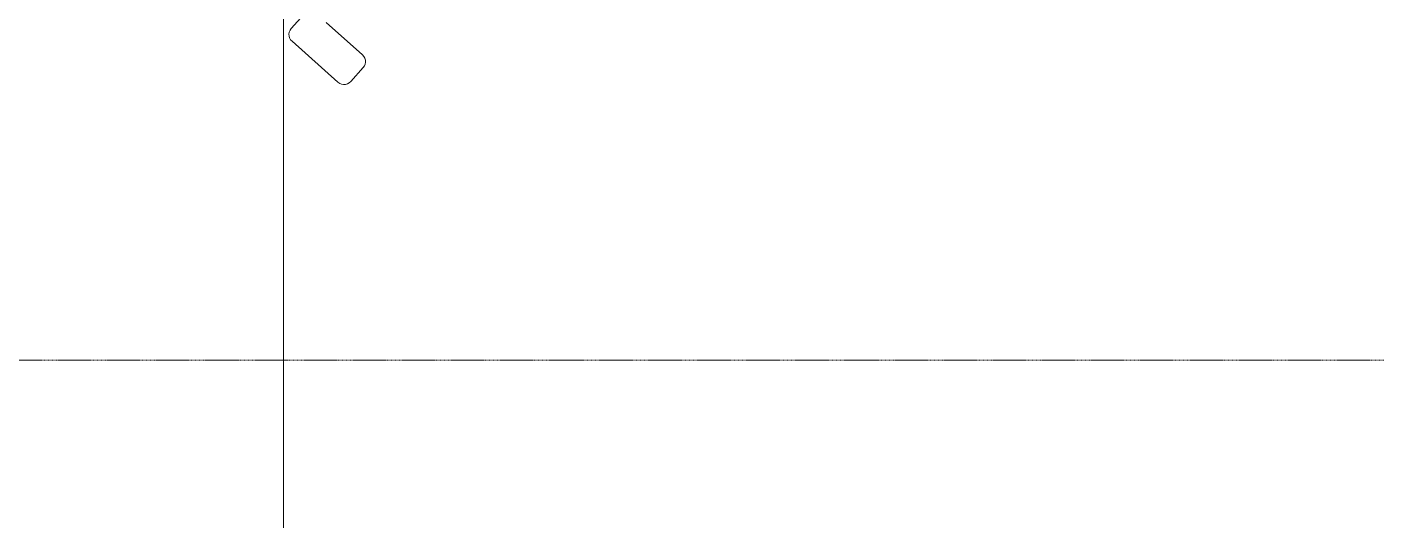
# Model space of a CAD drawing. Header units: millimetres. Extents: x -280308 to 6402717, y -14 to 2073074.
# Drawn here: x -3870 to -1576, y 570277 to 571115 of the extents above; entities that cross this region are included whole.
import ezdxf
from ezdxf.enums import TextEntityAlignment as Align

# ---------------------------------------------------------------- set-up
doc = ezdxf.new("R2010")
doc.units = ezdxf.units.MM
doc.linetypes.add('DASHED2', pattern=[0.375, 0.25, -0.125])
doc.layers.get('0').update_dxf_attribs({"lineweight": 0})
doc.layers.add('A-FURN-EQPM', color=177, linetype='Continuous', lineweight=0)
doc.layers.add('A-Z22-T-Anno_Text', color=152, linetype='Continuous', lineweight=9)
doc.styles.add('TGF_A', font='arial.ttf')

# ---------------------------------------------------------------- blocks, each defined once
blk = doc.blocks.new('A$C872eac23')
at = {"color": 0, "linetype": 'ByBlock', "lineweight": -2}
for p, q in [((0.6263, -1.719), (0.6811, -1.6576)), ((0.6811, -1.6576), (0.6837, -1.6552)), ((0.6837, -1.6552), (0.6867, -1.6536)), ((0.6867, -1.6536), (0.69, -1.6527)), ((0.69, -1.6527), (0.6933, -1.6525)), ((0.6933, -1.6525), (0.6967, -1.653)), ((0.6967, -1.653), (0.6999, -1.6543)), ((0.6999, -1.6543), (0.7028, -1.6563)), ((0.7028, -1.6563), (0.7265, -1.6775)), ((0.7265, -1.6775), (0.7288, -1.6801)), ((0.7298, -1.6963), (0.7277, -1.6992)), ((0.7288, -1.6801), (0.7305, -1.6831)), ((0.7311, -1.6931), (0.7298, -1.6963)), ((0.7305, -1.6831), (0.7314, -1.6864)), ((0.7316, -1.6898), (0.7311, -1.6931)), ((0.7314, -1.6864), (0.7316, -1.6898)), ((0.7277, -1.6992), (0.658, -1.7773)), ((0.6364, -1.7786), (0.6126, -1.7574)), ((0.6393, -1.7806), (0.6364, -1.7786)), ((0.6424, -1.7819), (0.6393, -1.7806)), ((0.6458, -1.7825), (0.6424, -1.7819)), ((0.6491, -1.7823), (0.6458, -1.7825)), ((0.6524, -1.7813), (0.6491, -1.7823)), ((0.6554, -1.7797), (0.6524, -1.7813)), ((0.658, -1.7773), (0.6554, -1.7797))]:
    blk.add_line(p, q, dxfattribs=at)
blk = doc.blocks.new('A$C3304e30a')
at = {"color": 0, "linetype": 'DASHED2', "lineweight": -2, "ltscale": 6}
blk.add_lwpolyline([(32375, 0), (28150, 0), (28150, -2400), (32375, -2400)], close=True, dxfattribs=at)
at = {"color": 0, "linetype": 'ByBlock', "lineweight": -2, "xscale": 1000.000000000003, "yscale": 1000.000000000003, "zscale": 1000.000000000003, "rotation": 270}
blk.add_blockref('A$C872eac23', (32225, -1200), dxfattribs=at)
blk = doc.blocks.new('*U538')
at = {"lineweight": -2}
blk.add_lwpolyline([(0, -0.23438), (0, -3.13455)], dxfattribs=at)
at = {"color": 7, "lineweight": -2, "style": 'TGF_A', "flags": 8}
for tag, height, p in [('NOTE1', 0.0625, (0, 0.3375)), ('DET', 0.09375, (0, 0.09612)), ('SHT', 0.075, (0, -0.10211)), ('NOTE2', 0.0625, (0, -0.39942))]:
    blk.add_attdef(tag, text='', height=height, dxfattribs=at).set_placement(p, align=Align.MIDDLE)
blk = doc.blocks.new('A$Cba193409')
at = {"layer": 'A-Z22-T-Anno_Text', "color": 7, "xscale": 4266.666666600002, "yscale": 4266.666666600002, "zscale": 4266.666666600002}
blk.add_blockref('*U538', (-25992, 5394.1), dxfattribs=at)
blk = doc.blocks.new('4')
at = {"layer": 'A-FURN-EQPM', "color": 0, "linetype": 'ByBlock', "lineweight": -2, "ltscale": 0.25}
blk.add_blockref('A$Cba193409', (22557.9, 573273.3), dxfattribs=at)
at = {"layer": 'A-FURN-EQPM', "ltscale": 0.25}
blk.add_blockref('A$C3304e30a', (-33867.1, 572948.3), dxfattribs=at)

msp = doc.modelspace()

# ---------------------------------------------------------------- block references
msp.add_blockref('4', (0, 0))

doc.saveas('drawing.dxf')
